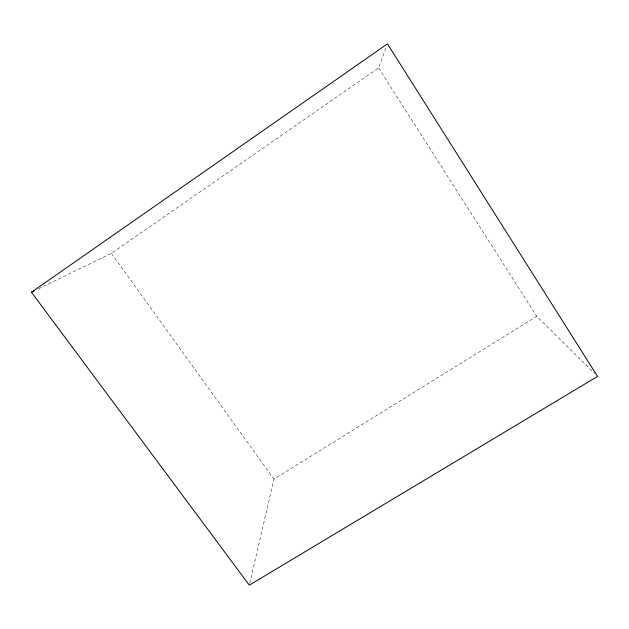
<?xml version="1.0" encoding="UTF-8"?>
<svg xmlns="http://www.w3.org/2000/svg" width="629" height="629" viewBox="0 0 629 629"><rect width="100%" height="100%" fill="white"/><g stroke="black" fill="none" stroke-linecap="round" stroke-linejoin="round"><path stroke-width="0.47" stroke-dasharray="3.15 2.36" d="M249.768 583.24L273.961 479.101L536.741 316.316L594.751 373.65M38.479 288.821L111.38 253.369L378.603 67.956L386.473 46.522M111.38 253.369L273.961 479.101M378.603 67.956L536.741 316.316"/><path stroke-width="0.94" d="M31.45 292.241L387.464 43.849L597.55 376.409L249.32 585.151L31.45 292.241L34.084 290.96"/></g></svg>
